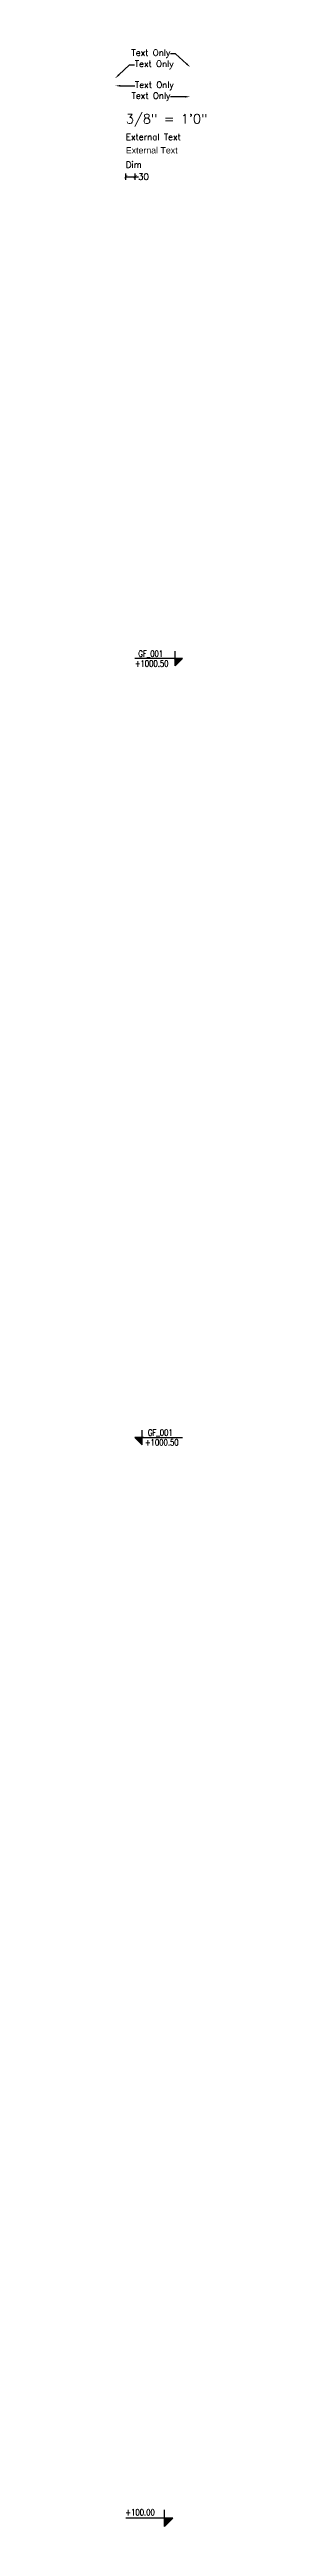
# Model space of a CAD drawing. Header units: millimetres. Extents: x 18963 to 156110, y 10619 to 121460.
# Drawn here: x 101720 to 102587, y 94610 to 118153 of the extents above; entities that cross this region are included whole.
import ezdxf
from ezdxf import colors
from ezdxf.entities.mleader import LeaderData, LeaderLine
from ezdxf.enums import TextEntityAlignment as Align
from ezdxf.math import Vec2, Vec3

# ---------------------------------------------------------------- set-up
doc = ezdxf.new("R2010")
doc.units = ezdxf.units.MM
doc.header["$MEASUREMENT"] = 0
doc.layers.get('Defpoints').update_dxf_attribs({"color": 8})
for name, color, linetype in [('Ano_Tag_Lvl', 95, 'Continuous'), ('Dim_Arc_30', 4, 'Continuous'), ('Dim_Int_⅛_1', 4, 'Continuous'), ('Hth_Section tag', 204, 'Continuous'), ('Txt_Arc', 95, 'Continuous'), ('Txt_Tag', 95, 'Continuous')]:
    doc.layers.add(name, color=color, linetype=linetype)
doc.styles.add('ARIAL', font='arial.ttf')
doc.styles.add('Jwalant', font='romans.shx', dxfattribs={"width": 0.8})
doc.styles.add('MSA_Standard', font='romans.shx')
doc.dimstyles.new('Msa_⅜_1', dxfattribs={"dimscale": 30, "dimtxt": 2, "dimasz": 1, "dimexe": 1, "dimexo": 0, "dimgap": 0, "dimtad": 0, "dimdec": 0, "dimlfac": 0.03937, "dimzin": 0, "dimdsep": 46, "dimlunit": 4, "dimtxsty": 'MSA_Standard', "dimblk": 'ARCHTICK', "dimcen": 0.09, "dimclrd": 4, "dimclre": 4, "dimclrt": 6, "dimadec": 0, "dimazin": 0, "dimtfac": 1, "dimtdec": 0, "dimtofl": 0, "dimtmove": 0, "dimatfit": 3, "dimfxl": 0, "dimtolj": 1, "dimtzin": 0, "dimlwd": -1, "dimlwe": -1, "dimarcsym": 0})

# ---------------------------------------------------------------- blocks, each defined once
blk = doc.blocks.new('Anno_Section Line')
at = {"layer": 'Hth_Section tag'}
blk.add_hatch(color=256, dxfattribs=at).paths.add_polyline_path([(332708, 109763), (335309, 112364), (332708, 112364)])
for p, q in [((332708, 109763), (332708, 114966)), ((335309, 112364), (318506, 112364)), ((332305, 112364), (335309, 112364)), ((335309, 112364), (332305, 112364)), ((332305, 112364), (335309, 112364)), ((332708, 109763), (332708, 112364)), ((335309, 112364), (332708, 109763))]:
    blk.add_line(p, q)
at = {"layer": 'Txt_Tag', "linetype": 'ByBlock', "style": 'Jwalant', "width": 0.8}
blk.add_attdef('ELEVATIONNAME', text='', height=2220, dxfattribs=at).set_placement((318500, 115189), align=Align.TOP_LEFT)
at = {"layer": 'Txt_Tag', "style": 'Jwalant', "width": 0.8}
blk.add_attdef('ELEVATIONHEIGHT', text='', height=2220, dxfattribs=at).set_placement((318488, 111730), align=Align.TOP_LEFT)
blk = doc.blocks.new('Level Tag Elevation')
at = {"layer": 'Hth_Section tag'}
blk.add_hatch(color=256, dxfattribs=at).paths.add_polyline_path([(-10.1, 0), (-6.5, 3.5), (-10.1, 3.5)])
for p, q in [((-6.5, 3.5), (-26.4, 3.5)), ((-10.1, 0), (-10.1, 7)), ((-6.5, 3.5), (-10.1, 0)), ((-7.9, 3.5), (-6.5, 3.5)), ((-7.9, 3.5), (-6.5, 3.5))]:
    blk.add_line(p, q)
at = {"layer": 'Txt_Tag', "style": 'Jwalant', "width": 0.8}
blk.add_attdef('ELEVATIONNAME', text='', height=3, dxfattribs=at).set_placement((-26.5, 7.3), align=Align.TOP_LEFT)
blk = doc.blocks.new('_ArchTick')
at = {"linetype": 'ByBlock', "const_width": 0.15}
blk.add_lwpolyline([(-0.5, -0.5), (0.5, 0.5)], dxfattribs=at)
blk = doc.blocks.new('*D19')
at = {"layer": 'Defpoints', "color": 0, "transparency": 16777216}
for p in [(101823, 116882), (101913, 116944), (101913, 116882)]:
    blk.add_point(p, dxfattribs=at)
at = {"layer": 'Dim_Arc_30', "color": 4, "transparency": 16777216}
for p, q in [((101823, 116914), (101823, 116974)), ((101823, 116944), (101913, 116944)), ((101913, 116914), (101913, 116974)), ((101913, 116944), (101943, 116944))]:
    blk.add_line(p, q, dxfattribs=at)
at = {"layer": 'Dim_Arc_30', "color": 4, "transparency": 16777216, "xscale": 30, "yscale": 30, "zscale": 30, "rotation": 180}
blk.add_blockref('_ArchTick', (101823, 116944), dxfattribs=at)
at = {"layer": 'Dim_Arc_30', "color": 4, "transparency": 16777216, "xscale": 30, "yscale": 30, "zscale": 30}
blk.add_blockref('_ArchTick', (101913, 116944), dxfattribs=at)
at = {"layer": 'Dim_Arc_30', "color": 6, "transparency": 16777216, "insert": (101991, 116944), "char_height": 60, "attachment_point": 5, "style": 'MSA_Standard'}
blk.add_mtext('\\A1;30', dxfattribs=at)

msp = doc.modelspace()

# ---------------------------------------------------------------- block references
at = {"layer": 'Ano_Tag_Lvl', "color": 2, "xscale": 0.02702702702702946, "yscale": 0.02702702702702946, "zscale": 0.02702702702702946}
msp.add_blockref('Anno_Section Line', (93301.3, 109327.4), dxfattribs=at).add_auto_attribs({'ELEVATIONNAME': ' GF_001', 'ELEVATIONHEIGHT': '+1000.50'})
at = {"layer": 'Ano_Tag_Lvl', "color": 2}
ref = msp.add_blockref('Anno_Section Line', (110972, 101924.2), dxfattribs=dict(at, xscale=-0.02702702702702946, yscale=0.02702702702702946, zscale=0.02702702702702946))
ref.add_attrib('ELEVATIONNAME', ' GF_001', dxfattribs={"layer": 'Txt_Tag', "linetype": 'ByBlock', "height": 60, "style": 'Jwalant', "width": 0.8}).set_placement((102000.5, 105037.4), align=Align.TOP_LEFT)
ref.add_attrib('ELEVATIONHEIGHT', '+1000.50', dxfattribs={"layer": 'Txt_Tag', "height": 60, "style": 'Jwalant', "width": 0.8}).set_placement((102005.4, 104943.9), align=Align.TOP_LEFT)
ref = msp.add_blockref('Level Tag Elevation', (102418.2, 94610.1), dxfattribs=dict(at, xscale=22.54445360999571, yscale=22.54445360999571, zscale=22.54445360999571))
ref.add_attrib('ELEVATIONNAME', '+100.00', dxfattribs={"layer": '0', "height": 60, "style": 'Jwalant', "width": 0.8}).set_placement((101819.5, 94775.5), align=Align.TOP_LEFT)

# ---------------------------------------------------------------- texts
at = {"layer": 'Dim_Int_⅛_1', "insert": (101822.9, 117088.1), "char_height": 60, "width": 128.571, "attachment_point": 1, "style": 'MSA_Standard'}
msp.add_mtext('Dim', dxfattribs=at)
at = {"layer": 'Txt_Arc', "style": 'MSA_Standard'}
msp.add_text('3/8" = 1\'0"', height=90, dxfattribs=at).set_placement((101822.9, 117450.1))
at = {"layer": 'Txt_Arc', "char_height": 60, "width": 1062.142, "attachment_point": 1}
for insert, style in [((101822.9, 117352.6), 'MSA_Standard'), ((101822.9, 117225.2), 'ARIAL')]:
    msp.add_mtext('External Text', dxfattribs=dict(at, insert=insert, style=style))

# ---------------------------------------------------------------- dimensions: what is measured, and where the dimension line sits
at = {"layer": 'Dim_Arc_30'}
dim = msp.add_linear_dim(base=(101912.9, 116944.4), p1=(101822.9, 116881.6), p2=(101912.9, 116881.6), text='30', dimstyle='Msa_⅜_1', dxfattribs=at)
dim.commit()
dim.dimension.update_dxf_attribs({"geometry": '*D19', "text_midpoint": (101991.5, 116944.4)})

# ---------------------------------------------------------------- leaders
at = {"layer": 'Txt_Arc'}
ml = msp.add_multileader_mtext('Standard', dxfattribs=at)
ml.set_content('{\\Fsimplex|c0;Text Only}', color=256, style='MSA_Standard')
ml.set_leader_properties()
ml.build(insert=Vec2(0, 0))
ml.multileader.update_dxf_attribs({"text_right_attachment_type": 6, "dogleg_length": 50, "arrow_head_size": 50})
ctx = ml.context
ctx.base_point, ctx.char_height, ctx.arrow_head_size, ctx.landing_gap_size, ctx.plane_origin = Vec3(101906.9, 118007.2), 60, 50, 1, Vec3(101672.1, 117878.8)
ctx.right_attachment = 6
notes = []
notes.append((ctx, [(0, (1, 1, 0), (101856.9, 118007.2), (1, 0), 50, [(0, [(101720.4, 117878.8)], 0, [])])]))
ctx.mtext.insert, ctx.mtext.width, ctx.mtext.flow_direction = Vec3(101907.9, 118047.2), 423.457, 5
ml = msp.add_multileader_mtext('Standard', dxfattribs=at)
ml.set_content('{\\Fsimplex|c0;Text Only}', color=256, style='MSA_Standard')
ml.set_leader_properties()
ml.build(insert=Vec2(0, 0))
ml.multileader.update_dxf_attribs({"dogleg_length": 50, "arrow_head_size": 50})
ctx = ml.context
ctx.base_point, ctx.char_height, ctx.arrow_head_size, ctx.landing_gap_size, ctx.plane_origin = Vec3(101821.9, 118112.8), 60, 50, 1, Vec3(102482.1, 117984.4)
ctx.text_align_type = 2
notes.append((ctx, [(0, (1, 1, 0), (102297.3, 118112.8), (-1, 0), 50, [(0, [(102438, 117984.4)], 0, [])])]))
ctx.mtext.insert, ctx.mtext.width, ctx.mtext.alignment, ctx.mtext.flow_direction = Vec3(102246.3, 118152.8), 423.457, 3, 5
ml = msp.add_multileader_mtext('Standard', dxfattribs=at)
ml.set_content('{\\Fsimplex|c0;Text Only}', color=256, style='MSA_Standard')
ml.set_leader_properties()
ml.build(insert=Vec2(0, 0))
ml.multileader.update_dxf_attribs({"has_dogleg": 0, "text_right_attachment_type": 6, "dogleg_length": 1, "arrow_head_size": 50})
ctx = ml.context
ctx.base_point, ctx.char_height, ctx.arrow_head_size, ctx.landing_gap_size, ctx.plane_origin = Vec3(101908.9, 117808.1), 60, 50, 1, Vec3(101721.3, 117808.1)
ctx.right_attachment = 6
notes.append((ctx, [(0, (1, 1, 0), (101907.9, 117808.1), (1, 0), 1, [(0, [(101721.3, 117808.1)], 0, [])])]))
ctx.mtext.insert, ctx.mtext.flow_direction = Vec3(101909.9, 117848.1), 5
ml = msp.add_multileader_mtext('Standard', dxfattribs=at)
ml.set_content('{\\Fsimplex|c0;Text Only}', color=256, style='MSA_Standard')
ml.set_leader_properties()
ml.build(insert=Vec2(0, 0))
ml.multileader.update_dxf_attribs({"has_dogleg": 0, "dogleg_length": 1, "arrow_head_size": 50})
ctx = ml.context
ctx.base_point, ctx.char_height, ctx.arrow_head_size, ctx.landing_gap_size, ctx.plane_origin = Vec3(101823.6, 117704.3), 60, 50, 1, Vec3(102436.6, 117704.3)
ctx.text_align_type = 2
notes.append((ctx, [(0, (1, 1, 0), (102250.1, 117704.3), (-1, 0), 1, [(0, [(102436.6, 117704.3)], 0, [])])]))
ctx.mtext.insert, ctx.mtext.width, ctx.mtext.alignment, ctx.mtext.flow_direction = Vec3(102248.1, 117744.3), 423.457, 3, 5
for ctx, leaders in notes:
    for number, flags, end, landing, length, lines in leaders:
        leader = LeaderData()
        leader.index, (leader.has_last_leader_line, leader.has_dogleg_vector, leader.attachment_direction) = number, flags
        leader.last_leader_point, leader.dogleg_vector, leader.dogleg_length = Vec3(end), Vec3(landing), length
        for number, points, colour, breaks in lines:
            line = LeaderLine()
            line.index, line.vertices, line.color, line.breaks = number, Vec3.list(points), colors.encode_raw_color(colour), breaks
            leader.lines.append(line)
        ctx.leaders.append(leader)

doc.saveas('drawing.dxf')
